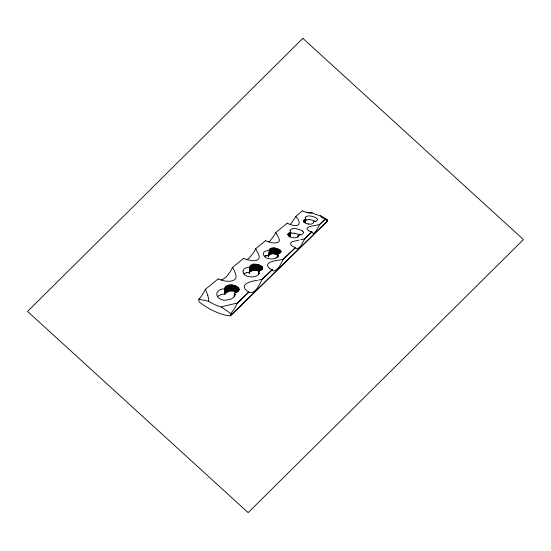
<?xml version="1.0" encoding="UTF-8"?>
<svg xmlns="http://www.w3.org/2000/svg" width="551" height="551" viewBox="0 0 551 551"><rect width="100%" height="100%" fill="white"/><g stroke="black" fill="none" stroke-linecap="round" stroke-linejoin="round"><path stroke-width="0.83" d="M224.884 294.193L224.911 293.841M289.95 236.262L290.012 235.883M298.725 235.766L297.395 237.247L294.372 237.88A10.083 9.587 -3.2 0 1 293.098 237.75L292.671 237.701A3.051 2.9 -3.2 0 1 292.354 237.688L289.633 236.834L288.139 235.132A2.397 2.28 -3.2 0 1 287.973 234.65M317.748 219.622C316.653 217.177 308.133 214.077 305.378 217.177M205.289 289.275L204.972 289.984A40.505 38.529 -3.2 0 1 201.528 295.956L198.925 299.193L198.897 301.28A1.791 1.708 -3.2 0 0 199.324 301.948L201.115 303.367A70.197 66.761 -3.2 0 0 210.406 309.338C216.626 312.348 223.603 315.723 230.559 315.744L327.08 221.481L327.57 219.994L325.765 218.726L319.601 224.608L316.171 230.807L314.456 232.77L313.099 233.417A0.964 0.916 -3.2 0 1 312.748 233.342L311.969 231.895L304.545 238.976C302.616 242.399 301.046 247.516 296.934 248.894A1.233 1.171 -3.2 0 1 296.479 248.797L296.335 248.728A1.247 1.192 -3.2 0 1 296.107 248.529L295.818 248.102A3.423 3.258 -3.2 0 1 295.605 247.509M246.442 272.717A11.633 11.068 -3.2 0 1 249.266 272.373L249.789 271.877M268.489 255.471L268.984 255.01M225.38 288.882L225.359 288.979A2.934 2.789 -3.2 0 0 225.38 289.626L224.822 290.143M224.732 291.259L225.194 291.624A2.934 2.789 -3.2 0 1 225.173 291.018L225.173 290.976A3.189 3.03 -3.2 0 1 225.786 289.461L229.216 287.519A9.587 9.119 -3.2 0 1 231.751 287.291M269.542 250.485L269.529 250.588A1.97 1.873 -3.2 0 0 269.618 251.339L269.336 251.173M230.594 315.709L230.924 313.643L233.41 310.213A51.78 49.246 -3.2 0 0 236.82 304.007L248.949 292.023A2.466 2.349 -3.2 0 0 249.534 292.602C256.243 293.304 259.369 284.192 262.166 279.412L272.263 269.776M224.539 293.146L225.09 292.677M224.629 292.154L225.187 291.686M243.053 270.913C243.556 267.841 247.344 267.221 249.947 267.49A2.741 2.603 -3.2 0 1 250.285 265.637M249.589 272.835L249.541 272.421M298.229 236.413A1.398 1.329 -3.2 0 0 298.063 235.573L302.051 234.237L303.525 232.791M249.796 268.537L250.319 268.089M249.534 270.438L250.051 269.99M249.665 269.487L250.188 269.04M249.396 271.457L249.92 270.94M272.952 249.169L269.694 250.657A2.018 1.915 -3.2 0 0 269.391 251.394A1.935 1.839 -3.2 0 0 269.46 252.248L269.37 252.523A2.356 2.238 -3.2 0 0 269.267 252.702L269.239 252.751A2.431 2.307 -3.2 0 1 269.391 252.454L272.635 250.967A8.795 8.368 -3.2 0 1 274.047 250.905L274.412 250.919A10.786 10.262 -3.2 0 1 276.926 251.373L278.971 252.289A4.622 4.401 -3.2 0 1 279.839 253.054M277.67 254.404L277.67 254.011A2.252 2.142 -3.2 0 1 278.462 255.747M268.613 256.814L268.399 255.726M274.253 251.814L273.888 251.793A8.788 8.355 -3.2 0 0 272.476 251.862L269.239 253.357A2.459 2.342 -3.2 0 0 269.074 253.639L269.06 253.66A2.094 1.997 -3.2 0 0 269.15 254.059L268.654 254.493M268.957 252.723L270.5 251.621L272.593 251.022A8.754 8.327 -3.2 0 1 274.005 250.953L274.37 250.967A10.8 10.269 -3.2 0 1 276.884 251.414L278.937 252.324A4.711 4.484 -3.2 0 1 279.805 253.074M269.108 251.814L270.686 250.657L272.793 250.071A8.788 8.355 -3.2 0 1 274.212 250.009L274.577 250.023M268.798 253.625L269.294 253.205M249.624 270.72L249.906 270.878A2.376 2.259 -3.2 0 1 249.879 270.08L252.227 268.585L255.781 268.158M249.665 272.766A2.431 2.314 -3.2 0 1 249.624 271.96L249.637 271.891A2.514 2.39 -3.2 0 1 250.023 270.996L251.373 269.873L253.343 269.225A9.112 8.664 -3.2 0 1 255.223 269.074M280.142 250.092A5.407 5.145 -3.2 0 0 277.924 248.935L277.229 248.646A3.836 3.65 -3.2 0 0 276.939 248.584L276.092 248.356A2.376 2.259 -3.2 0 0 275.893 248.274L271.953 247.833L269.515 249.169A2.259 2.149 -3.2 0 0 269.301 250.815L269.281 251.07M305.529 220.999L305.557 221.681L304.978 221.771A4.284 4.077 -3.2 0 0 303.925 222.108L303.725 221.709A2.108 2.004 -3.2 0 1 303.532 221.199L303.539 221.233M243.921 273.833C246.531 278.469 261.319 278.076 258.86 271.023A4.911 4.67 -3.2 0 0 260.12 270.52L260.713 270.252M290.542 233.321L290.57 234.099L289.867 234.223M259.342 273.454L259.356 273.42A7.928 7.542 -3.2 0 1 259.06 273.523L258.495 273.613M290.363 234.175L290.398 234.919L289.723 235.029A4.38 4.167 -3.2 0 0 288.304 235.566M269.225 252.771L269.246 252.737A2.059 1.963 -3.2 0 0 269.301 253.157L269.053 253.026M269.377 251.883L269.405 251.793A2.383 2.266 -3.2 0 1 269.549 251.552L269.68 251.387M278.172 253.804L276.829 253.219A10.187 9.691 -3.2 0 0 273.695 252.682A8.83 8.403 -3.2 0 0 272.325 252.757L269.081 254.245A2.431 2.314 -3.2 0 0 268.936 254.5L268.909 254.555A2.121 2.018 -3.2 0 0 268.991 254.961L268.73 254.817M290.191 235.029L290.225 235.766L289.661 235.862A5.173 4.925 -3.2 0 0 288.731 236.131L288.786 236.186M269.067 253.687L269.108 253.598A2.28 2.17 -3.2 0 1 269.219 253.419L272.435 251.917A8.644 8.217 -3.2 0 1 273.482 251.841L274.212 251.862A10.669 10.145 -3.2 0 1 276.747 252.31M317.651 219.994L316.157 221.116L313.333 221.757A1.164 1.109 -3.2 0 1 313.485 222.218M305.715 220.186L305.736 220.903L305.137 220.999A3.582 3.409 -3.2 0 0 303.649 221.55A2.948 2.803 -3.2 0 1 304.558 221.123M305.344 221.812L305.364 222.528M287.959 234.554L290.749 233.204M269.067 254.314L272.284 252.813A9.808 9.326 -3.2 0 1 276.76 253.274L278.11 253.825M268.929 255.147L271.237 253.811A8.782 8.355 -3.2 0 1 274.749 253.983L277.415 254.789M269.529 251.621L272.752 250.126A8.754 8.327 -3.2 0 1 274.164 250.058L274.529 250.071A10.862 10.331 -3.2 0 1 277.077 250.526L279.116 251.435M250.423 265.465L253.274 263.998L257.4 264.446A2.493 2.369 -3.2 0 1 257.641 264.549L258.543 264.797A4.057 3.857 -3.2 0 1 258.929 264.879L259.59 265.093M249.954 269.956L249.259 272.373M269.832 249.817L271.002 248.852L273.144 248.26A8.644 8.224 -3.2 0 1 274.219 248.198A11.364 10.806 -3.2 0 1 276.092 248.363M250.423 268.179L251.773 267.056L253.742 266.422A9.057 8.609 -3.2 0 1 255.65 266.326L256.015 266.34A10.806 10.276 -3.2 0 1 258.722 266.829L260.899 267.869A3.809 3.623 -3.2 0 1 262.138 269.294A3.843 3.657 -3.2 0 0 260.664 267.676L258.763 266.787A10.8 10.269 -3.2 0 0 256.057 266.291L255.664 266.271M250.292 269.122L251.6 268.061L253.935 267.359A9.14 8.692 -3.2 0 1 255.478 267.263L255.878 267.276A10.82 10.29 -3.2 0 1 258.212 267.655L260.747 268.798A4.546 4.325 -3.2 0 1 261.704 269.756M250.182 269.99L253.467 268.296A9.064 8.623 -3.2 0 1 255.382 268.144L258.688 268.723L261.133 270.059M224.891 293.945A3.251 3.092 -3.2 0 1 225.504 292.416L228.913 290.473A9.594 9.126 -3.2 0 1 231.448 290.177M225.676 290.529L227.239 289.268L229.478 288.483A9.636 9.16 -3.2 0 1 231.613 288.276L232.047 288.29A10.793 10.269 -3.2 0 1 234.602 288.71L237.323 289.998A4.511 4.291 -3.2 0 1 238.252 291.1A4.58 4.353 -3.2 0 0 237.295 290.033L234.602 288.71A10.724 10.2 -3.2 0 0 231.654 288.221A9.601 9.126 -3.2 0 0 229.113 288.51L225.696 290.453M225.958 287.546L227.535 286.286L229.801 285.501A10.696 10.173 -3.2 0 1 234.816 285.714M225.511 292.423L229.271 290.446A9.649 9.174 -3.2 0 1 231.399 290.232A10.614 10.09 -3.2 0 1 234.01 290.563L237.047 291.996M236.634 292.188L235.952 292.498A4.305 4.091 -3.2 0 1 235.277 292.843A6.943 6.598 -3.2 0 1 234.506 293.125A3.327 3.161 -3.2 0 1 235.07 294.565L234.265 296.796L231.661 298.787A11.323 10.772 -3.2 0 1 231.448 298.89L225.462 300.247A12.694 12.074 -3.2 0 1 224.918 300.233C221.805 300.44 213.409 296.61 220.834 294.771A11.234 10.683 -3.2 0 1 223.286 294.262L225.001 293.662M230.724 315.399L327.246 221.199M272.284 269.77A2.294 2.183 -3.2 0 0 272.979 270.713L273.193 270.796A1.687 1.605 -3.2 0 0 273.84 270.94C278.868 269.473 280.941 263.495 283.242 259.301L295.605 247.509L283.118 259.211L279.274 260.086M311.859 231.813L304.4 238.92L300.736 239.74M325.662 218.651L319.49 224.532L315.2 225.504M290.749 232.412L290.763 232.398A0.792 0.751 -3.2 0 0 290.783 233.183M305.247 219.388A4.043 3.843 -3.2 0 1 305.957 219.298L305.957 219.298A2.665 2.535 -3.2 0 1 305.261 217.335M218.134 278.916L205.44 289.296L207.892 295.646M243.59 258.385L232.68 267.311L234.967 272.38A25.663 24.409 -3.2 0 1 235.552 274.088C238.624 281.905 227.694 282.181 222.728 280.411A28.624 27.226 -3.2 0 1 218.272 278.937M265.548 240.67L255.747 248.694L258.171 253.577A23.975 22.805 -3.2 0 1 258.619 254.714C260.747 258.564 257.393 261.264 253.439 260.699A16.971 16.137 -3.2 0 1 252.957 260.685L247.557 259.796A26.138 24.857 -3.2 0 1 243.728 258.412M287.229 223.176L275.81 232.494L276.609 233.906M295.77 216.385L302.485 210.868M250.519 271.299L253.219 270.155A9.594 9.126 -3.2 0 1 259.218 270.927M269.432 254.672L271.808 253.742A9.546 9.085 -3.2 0 1 277.36 254.459M297.953 236.923L297.995 236.896A1.233 1.171 -3.2 0 0 298.229 235.938A1.57 1.488 -3.2 0 0 298.07 235.573L298.098 235.566M327.57 219.994L326.35 220.255M290.15 224.347L290.418 224.161A5.407 5.145 -3.2 0 0 290.659 223.981L294.73 218.32A35.588 33.852 -3.2 0 0 295.653 216.378M275.893 258.047C271.636 259.914 264.211 259.239 263.261 253.818A2.969 2.824 -3.2 0 1 263.309 253.343C263.95 250.829 267.132 250.588 269.294 250.815M279.02 253.432L278.813 253.508A4.098 3.898 -3.2 0 1 277.814 253.908L277.663 253.977M252.861 270.231L249.913 271.857A2.569 2.445 -3.2 0 0 249.493 272.89A2.39 2.273 -3.2 0 0 249.534 273.702L249.293 272.58M305.461 220.118L305.323 220.145A4.787 4.553 -3.2 0 0 304.717 220.304L303.505 221.109L304.861 220.262A4.98 4.739 -3.2 0 1 305.316 220.145L309.028 219.642M229.175 287.588L225.765 289.544A3.223 3.065 -3.2 0 0 225.173 290.976M304.372 221.929A3.54 3.361 -3.2 0 0 303.925 222.108C304.579 223.121 305.529 222.28 304.607 222.659M236.014 303.394L236.985 303.167L248.811 291.913A8.94 8.499 -3.2 0 1 247.316 291.093C238.115 284.102 252.262 280.831 257.317 280.376M235.525 303.511L233.817 303.89M258.708 280.073L262.028 279.309L272.132 269.68A8.788 8.355 -3.2 0 1 269.949 268.688M235.057 294.633L234.368 294.84M233.328 304L223.94 306.17A26.696 25.387 -3.2 0 0 221.364 307.031A44.059 41.904 -3.2 0 1 218.912 306.26A52.345 49.783 -3.2 0 1 208.43 301.197M289.447 236.716L290.053 236.62A0.82 0.778 -3.2 0 1 289.957 236.331M278.765 260.196C274.219 260.458 262.6 263.178 269.852 268.619M253.701 266.477L250.443 268.103A2.5 2.376 -3.2 0 0 250.016 269.136L249.383 271.395M305.096 221.006L305.702 220.875M235.063 294.73L234.306 294.764M298.904 240.119L293.373 241.379A9.987 9.498 -3.2 0 0 292.168 241.82C289.929 242.337 290.15 244.878 292.478 246.235A8.32 7.914 -3.2 0 0 295.474 247.399M253.88 265.479L250.574 267.159A2.479 2.362 -3.2 0 0 250.147 268.185A2.362 2.245 -3.2 0 0 250.195 268.991L249.885 268.826M314.773 225.593C311.432 225.972 303.463 227.377 308.829 230.855M234.836 293.779L234.45 293.841M259.273 271.636L258.736 271.712M238.886 290.212A3.63 3.451 -3.2 0 0 237.515 288.097L234.857 286.699A10.841 10.311 -3.2 0 0 232.302 286.258L231.868 286.245A9.656 9.188 -3.2 0 0 229.319 286.534L225.882 288.469A3.21 3.051 -3.2 0 0 225.263 289.978A3.086 2.934 -3.2 0 0 225.283 290.632L224.725 291.142A3.506 3.334 -3.2 0 1 224.712 290.418C226.509 284.764 236 284.991 238.976 289.557M254.376 264.521L252.303 265.093L250.705 266.209A2.479 2.362 -3.2 0 0 250.285 267.235A2.342 2.225 -3.2 0 0 250.326 268.034L250.016 267.869M290.425 234.12L289.902 234.175A3.85 3.657 -3.2 0 0 288.063 234.995M298.539 235.139L298.608 235.139A1.281 1.219 -3.2 0 1 298.725 235.67M231.716 287.291L232.15 287.305A10.834 10.304 -3.2 0 1 234.747 287.739L237.419 289.055M231.764 287.236L232.198 287.25M268.365 255.747L266.236 255.809A10.455 9.946 -3.2 0 0 265.871 255.857L265.059 256.008A6.192 5.889 -3.2 0 0 264.294 256.332M256.201 265.348L255.802 265.334L256.153 265.396A10.827 10.297 -3.2 0 1 258.894 265.899M274.329 249.155L274.694 249.176A10.875 10.345 -3.2 0 1 277.243 249.575L279.598 250.698L280.693 252.268A2.004 1.908 -3.2 0 0 280.576 251.945L279.701 250.836A4.787 4.553 -3.2 0 0 279.288 250.54L277.208 249.617A10.882 10.345 -3.2 0 0 274.694 249.176L274.37 249.107M224.891 289.061C220.503 288.097 214.504 292.202 217.549 296.686M302.602 210.888A19.664 18.7 -3.2 0 0 305.096 211.997L312.307 212.893A28.018 26.648 -3.2 0 0 320.723 215.723L325.372 218.623M308.408 224.002L308.064 223.968M294.448 233.231L300.309 234.802M257.84 264.597L253.308 264.666L250.285 266.415A3.044 2.9 -3.2 0 0 249.899 267.097M225.29 290.632L224.822 290.26M225.352 289.619L224.994 289.42M198.925 299.193L208.416 301.218M225.359 288.979A3.196 3.037 -3.2 0 1 225.972 287.47L229.436 285.528A9.629 9.153 -3.2 0 1 231.592 285.246A11.433 10.875 -3.2 0 1 233.831 285.432L234.822 285.7M234.017 290.508L237.082 291.961M306.37 212.424L307.644 212.748A14.953 14.223 -3.2 0 0 309.738 213.072L310.144 213.092A6.522 6.206 -3.2 0 0 312.321 212.927M258.109 268.544L260.616 269.701A5.09 4.842 -3.2 0 1 260.83 269.866L260.816 269.921A4.814 4.58 -3.2 0 0 260.589 269.735L258.068 268.585A10.731 10.207 -3.2 0 0 255.733 268.213L255.34 268.199A9.133 8.692 -3.2 0 0 253.797 268.296L251.47 269.005L250.161 270.059A2.507 2.383 -3.2 0 0 249.748 271.071M234.705 287.725L237.15 288.848A4.022 3.823 -3.2 0 1 238.624 290.625M276.719 252.303L278.868 253.24M258.13 269.515L260.224 270.465M277.084 250.478L278.902 251.242M276.76 252.262L278.813 253.198M258.006 270.789L258.97 271.161M234.74 291.72L236.2 292.395M235.959 286.031L235.318 285.817A4.16 3.953 -3.2 0 0 234.822 285.7M314.8 221.185L315.22 221.433M321.97 217.514L322.232 217.666A8.41 7.996 -3.2 0 0 325.669 218.616M260.168 270.486L258.068 269.549A10.373 9.863 -3.2 0 0 255.182 269.129A9.222 8.768 -3.2 0 0 253.302 269.287L250.044 270.927A2.535 2.411 -3.2 0 0 249.624 271.96M261.787 269.632C258.791 266.705 253.123 266.195 249.989 269.136A2.356 2.238 -3.2 0 0 250.064 269.935L249.755 269.776M261.057 266.925L258.86 265.892L260.83 266.712L262.097 267.938A2.569 2.445 -3.2 0 1 262.434 268.833M221.364 307.038L230.924 313.643M260.775 268.764L258.254 267.614A10.806 10.283 -3.2 0 0 255.919 267.228L255.526 267.207A9.078 8.63 -3.2 0 0 253.605 267.359L250.312 269.046A2.5 2.376 -3.2 0 0 249.885 270.08M237.536 288.07L234.816 286.74A10.862 10.331 -3.2 0 0 232.26 286.313L231.819 286.3A9.622 9.147 -3.2 0 0 229.271 286.596L225.862 288.545A3.196 3.037 -3.2 0 0 225.263 290.04M304.524 222.742L307.754 223.947A2.838 2.693 -3.2 0 0 307.961 223.954M326.185 220.111L325.779 218.871M249.486 271.664L249.796 271.829A2.376 2.259 -3.2 0 1 249.748 271.016M224.546 293.242L224.98 293.607A2.962 2.817 -3.2 0 1 224.987 292.96A3.237 3.079 -3.2 0 1 225.6 291.438L229.009 289.489A9.581 9.112 -3.2 0 1 231.551 289.199A10.71 10.187 -3.2 0 1 234.127 289.537L237.199 290.983A5.434 5.173 -3.2 0 1 237.695 291.472L237.729 291.569M295.784 216.391C302.582 223.844 298.415 227.57 290.405 224.471A21.344 20.304 -3.2 0 1 287.353 223.196M276.705 234.079L278.331 237.185A23.803 22.639 -3.2 0 1 278.613 237.798C282.084 243.749 273.468 243.638 269.219 242.061A23.61 22.453 -3.2 0 1 265.678 240.691M303.711 221.66L303.725 221.709A1.481 1.412 -3.2 0 1 303.477 220.841A1.391 1.322 -3.2 0 1 303.932 220.007A2.018 1.922 -3.2 0 1 304.607 219.642A1.99 1.894 -3.2 0 1 305.192 219.408M224.636 292.244L225.097 292.622A2.969 2.817 -3.2 0 1 225.077 291.968M322.032 217.335A2.294 2.183 -3.2 0 1 320.53 215.758M311.845 231.792A8.417 8.003 -3.2 0 1 308.822 230.869M268.688 256.752A1.97 1.873 -3.2 0 1 268.936 255.099M224.98 294.193A3.747 3.568 -3.2 0 1 225.414 293.387L228.823 291.445A9.918 9.436 -3.2 0 1 234.733 291.727M275.679 232.494A35.891 34.134 -3.2 0 1 274.308 235.298L269.935 241.042A6.481 6.164 -3.2 0 1 268.633 241.882M243.907 273.813A7.514 7.149 -3.2 0 1 246.449 272.745M243.955 273.806A4.601 4.374 -3.2 0 1 242.991 271.071M255.609 248.68A36.559 34.768 -3.2 0 1 253.687 252.454L249.066 258.226A7.197 6.839 -3.2 0 1 246.745 259.576M309.028 219.697A12.232 11.633 -3.2 0 1 314.814 221.158M232.543 267.297A38.06 36.201 -3.2 0 1 230.401 271.443L226.489 276.65L222.838 279.44A6.64 6.316 -3.2 0 1 221.137 279.977M233.838 285.425A2.466 2.349 -3.2 0 0 233.555 285.301C231.358 284.495 227.356 284.344 225.559 286.775A3.671 3.492 -3.2 0 0 224.891 288.421M235.931 286.134A4.918 4.683 -3.2 0 1 238.397 287.698M238.314 287.76A3.216 3.058 -3.2 0 1 238.817 288.531A2.569 2.445 -3.2 0 1 238.969 289.661A2.934 2.789 -3.2 0 0 238.294 287.78M239.1 289.702A3.63 3.451 -3.2 0 1 236.599 292.058M234.423 293.173A0.826 0.785 -3.2 0 1 234.54 293.738M224.925 289.068A3.485 3.313 -3.2 0 1 225.483 286.885M287.925 234.54A1.625 1.55 -3.2 0 1 288.497 233.259A2.411 2.294 -3.2 0 1 289.261 232.818A2.328 2.218 -3.2 0 1 289.922 232.543M290.046 232.501A4.498 4.277 -3.2 0 1 290.763 232.398M290.818 232.357A2.941 2.796 -3.2 0 1 290.129 230.318M290.184 230.318A2.025 1.928 -3.2 0 1 290.246 230.084C292.574 226.909 297.457 229.085 300.46 229.981A15.056 14.319 -3.2 0 1 301.177 230.297L302.299 230.917A5.951 5.655 -3.2 0 1 302.513 231.069M302.465 231.158A2.383 2.266 -3.2 0 1 303.711 232.653M290.515 233.307A11.054 10.51 -3.2 0 1 294.434 233.287M258.791 271.058A0.875 0.826 -3.2 0 1 258.839 271.622M259.562 265.183A5.159 4.904 -3.2 0 1 261.918 266.512A3.141 2.989 -3.2 0 1 262.379 267.207M261.821 266.601A2.514 2.39 -3.2 0 1 262.634 268.371M262.359 267.214A2.046 1.949 -3.2 0 1 262.579 268.427M262.662 268.461A2.769 2.631 -3.2 0 1 260.678 270.135M278.379 255.74A1.805 1.715 -3.2 0 1 278.296 256.029M278.434 256.119A5.269 5.014 -3.2 0 1 275.858 257.964M280.879 251.869A1.722 1.639 -3.2 0 0 280.597 250.712A3.134 2.982 -3.2 0 0 280.094 250.147A3.272 3.106 -3.2 0 1 280.473 250.553L280.872 251.518A1.391 1.322 -3.2 0 1 280.865 251.828M280.934 251.897A2.204 2.101 -3.2 0 1 279.288 253.191M313.574 222.342A1.529 1.453 -3.2 0 1 312.768 223.3L311.37 224.112A1.288 1.226 -3.2 0 1 311.088 224.14L310.819 224.126A6.426 6.109 -3.2 0 0 310.523 224.112L309.634 224.085A18.204 17.315 -3.2 0 1 308.443 224.009M207.768 295.687A14.829 14.106 -3.2 0 1 208.622 301.225M234.003 295.873A1.247 1.185 -3.2 0 1 234.161 296.755M224.987 292.96A3.251 3.092 -3.2 0 1 225.579 291.513L227.143 290.253L229.374 289.461A9.636 9.167 -3.2 0 1 231.51 289.254L231.943 289.268A10.71 10.187 -3.2 0 1 234.492 289.688L237.171 291.018A5.448 5.179 -3.2 0 1 237.66 291.5M225.07 292.023A3.216 3.058 -3.2 0 1 225.69 290.508M279.102 251.449A3.767 3.582 -3.2 0 1 280.356 252.695M278.882 251.27A3.795 3.609 -3.2 0 1 280.383 252.668M277.139 256.78A0.895 0.854 -3.2 0 1 277.112 257.269M277.208 255.636A0.882 0.833 -3.2 0 1 277.277 256.36M277.346 254.679A0.854 0.813 -3.2 0 1 277.442 255.45M269.391 251.394A2.046 1.942 -3.2 0 1 269.673 250.719L272.917 249.224A8.768 8.334 -3.2 0 1 274.357 249.162M255.788 265.382A9.078 8.63 -3.2 0 0 253.839 265.534L250.553 267.228A2.5 2.376 -3.2 0 0 250.147 268.185M234.23 293.883A1.254 1.192 -3.2 0 1 234.389 294.764M261.022 266.973A3.354 3.189 -3.2 0 1 262.483 268.847M269.535 250.533A1.997 1.901 -3.2 0 1 269.832 249.803L271.23 248.797L273.448 248.281A10.634 10.111 -3.2 0 1 276.933 248.597M250.285 267.235A2.486 2.362 -3.2 0 1 250.684 266.278L252.041 265.162L254.045 264.521A9.023 8.575 -3.2 0 1 255.602 264.377A11.433 10.875 -3.2 0 1 257.634 264.556M254.369 264.494A10.627 10.111 -3.2 0 1 258.543 264.811M252.441 270.217A10.063 9.567 -3.2 0 1 257.958 270.885M265.513 255.85A10.317 9.808 -3.2 0 1 268.489 255.485M258.405 272.717A0.999 0.95 -3.2 0 1 258.529 273.544M258.557 271.767A0.999 0.95 -3.2 0 1 258.681 272.593M234.12 294.881A1.254 1.192 -3.2 0 1 234.278 295.763M258.254 273.668A0.999 0.95 -3.2 0 1 258.385 274.488M252.902 270.286A9.636 9.167 -3.2 0 1 259.142 270.954M305.957 220.035A0.703 0.668 -3.2 0 1 305.943 219.305M302.836 38.363L27.55 311.439L248.164 512.637L523.45 239.561L302.836 38.363"/></g></svg>
